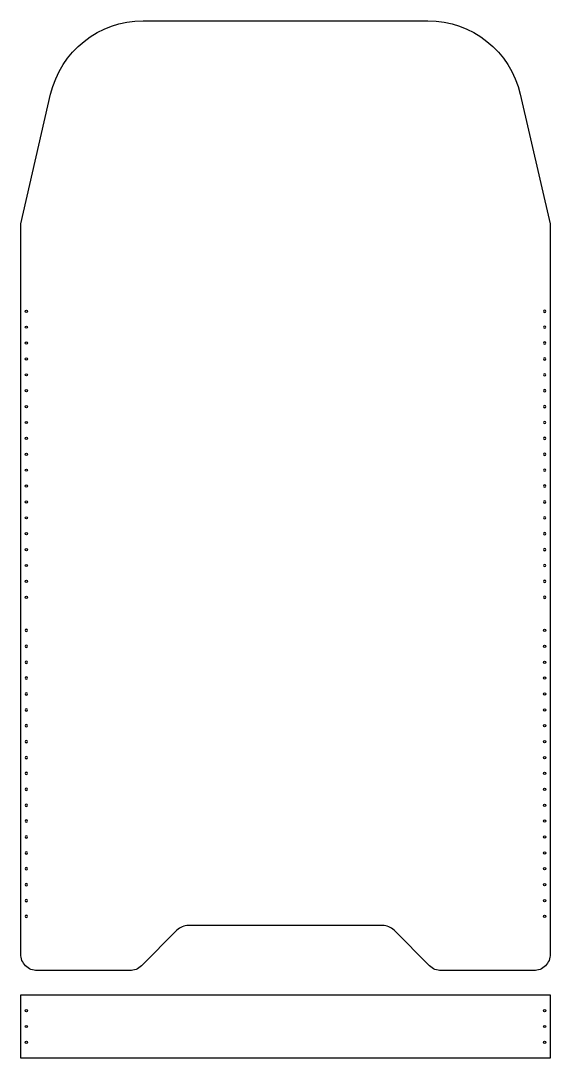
# Model space of a CAD drawing. Header units: millimetres. Extents: x 1730 to 2082, y 1937 to 2626.
import ezdxf

# ---------------------------------------------------------------- set-up
doc = ezdxf.new("R2010")
doc.units = ezdxf.units.MM

# ---------------------------------------------------------------- blocks, each defined once
blk = doc.blocks.new('*U2')
blk.add_circle((0, 0), 0.75)
blk = doc.blocks.new('*U3')
at = {"color": 0, "linetype": 'ByBlock', "lineweight": -2, "transparency": 16777216, "rotation": 270}
for p in [(1733.97, 2433.36), (1733.97, 2422.8), (1733.97, 2412.25), (1733.97, 2401.69), (1733.97, 2391.14), (1733.97, 2380.58), (1733.97, 2370.02), (1733.97, 2359.47), (1733.97, 2348.91), (1733.97, 2338.36), (1733.97, 2327.8), (1733.97, 2317.25), (1733.97, 2306.69), (1733.97, 2296.14), (1733.97, 2285.58), (1733.97, 2275.02), (1733.97, 2264.47), (1733.97, 2253.91), (1733.97, 2243.36)]:
    blk.add_blockref('*U2', p, dxfattribs=at)
blk = doc.blocks.new('*U4')
blk.add_circle((0, 0), 0.75)
blk = doc.blocks.new('*U6')
at = {"color": 0, "linetype": 'ByBlock', "lineweight": -2, "transparency": 16777216, "rotation": 270}
for p in [(1733.97, 2433.36), (1733.97, 2422.8), (1733.97, 2412.25), (1733.97, 2401.69), (1733.97, 2391.14), (1733.97, 2380.58), (1733.97, 2370.02), (1733.97, 2359.47), (1733.97, 2348.91), (1733.97, 2338.36), (1733.97, 2327.8), (1733.97, 2317.25), (1733.97, 2306.69), (1733.97, 2296.14), (1733.97, 2285.58), (1733.97, 2275.02), (1733.97, 2264.47), (1733.97, 2253.91), (1733.97, 2243.36)]:
    blk.add_blockref('*U4', p, dxfattribs=at)
blk = doc.blocks.new('*U7')
blk.add_circle((0, 0), 0.75)
blk = doc.blocks.new('*U9')
at = {"color": 0, "linetype": 'ByBlock', "lineweight": -2, "transparency": 16777216, "rotation": 270}
for p in [(1733.97, 2433.36), (1733.97, 2422.8), (1733.97, 2412.25), (1733.97, 2401.69), (1733.97, 2391.14), (1733.97, 2380.58), (1733.97, 2370.02), (1733.97, 2359.47), (1733.97, 2348.91), (1733.97, 2338.36), (1733.97, 2327.8), (1733.97, 2317.25), (1733.97, 2306.69), (1733.97, 2296.14), (1733.97, 2285.58), (1733.97, 2275.02), (1733.97, 2264.47), (1733.97, 2253.91), (1733.97, 2243.36)]:
    blk.add_blockref('*U7', p, dxfattribs=at)
blk = doc.blocks.new('*U10')
blk.add_circle((0, 0), 0.75)
blk = doc.blocks.new('*U11')
at = {"color": 0, "linetype": 'ByBlock', "lineweight": -2, "transparency": 16777216, "rotation": 270}
for p in [(1733.97, 2433.36), (1733.97, 2422.8), (1733.97, 2412.25), (1733.97, 2401.69), (1733.97, 2391.14), (1733.97, 2380.58), (1733.97, 2370.02), (1733.97, 2359.47), (1733.97, 2348.91), (1733.97, 2338.36), (1733.97, 2327.8), (1733.97, 2317.25), (1733.97, 2306.69), (1733.97, 2296.14), (1733.97, 2285.58), (1733.97, 2275.02), (1733.97, 2264.47), (1733.97, 2253.91), (1733.97, 2243.36)]:
    blk.add_blockref('*U10', p, dxfattribs=at)

msp = doc.modelspace()

# ---------------------------------------------------------------- linework, layer by layer
msp.add_lwpolyline([(1811.5, 2626.36), (2000.94, 2626.36, -0.349216), (2062.32, 2577.53), (2082.22, 2491.36), (2082.22, 2006.36, -0.414214), (2071.22, 1995.36), (2009.78, 1995.36, -0.198912), (2002, 1998.58), (1978.44, 2022.14, 0.198912), (1970.66, 2025.36), (1841.78, 2025.36, 0.198912), (1834, 2022.14), (1810.44, 1998.58, -0.198912), (1802.66, 1995.36), (1741.22, 1995.36, -0.414214), (1730.22, 2006.36), (1730.22, 2491.36), (1750.11, 2577.53, -0.349216)], format="xyb", close=True)
msp.add_lwpolyline([(1730.22, 1979.37), (2082.22, 1979.37), (2082.22, 1937.15), (1730.22, 1937.15)], close=True)
for centre in [(1733.97, 1968.82), (2078.47, 1968.82), (1733.97, 1958.26), (2078.47, 1958.26), (1733.97, 1947.71), (2078.47, 1947.71)]:
    msp.add_circle(centre, 0.75)

# ---------------------------------------------------------------- block references
msp.add_blockref('*U3', (0, 0))
at = {"xscale": -1}
msp.add_blockref('*U6', (3812.44, 0), dxfattribs=at)
at = {"xscale": -1, "rotation": 180}
msp.add_blockref('*U9', (0, 4464.71), dxfattribs=at)
at = {"rotation": 180}
msp.add_blockref('*U11', (3812.44, 4464.71), dxfattribs=at)

doc.saveas('drawing.dxf')
